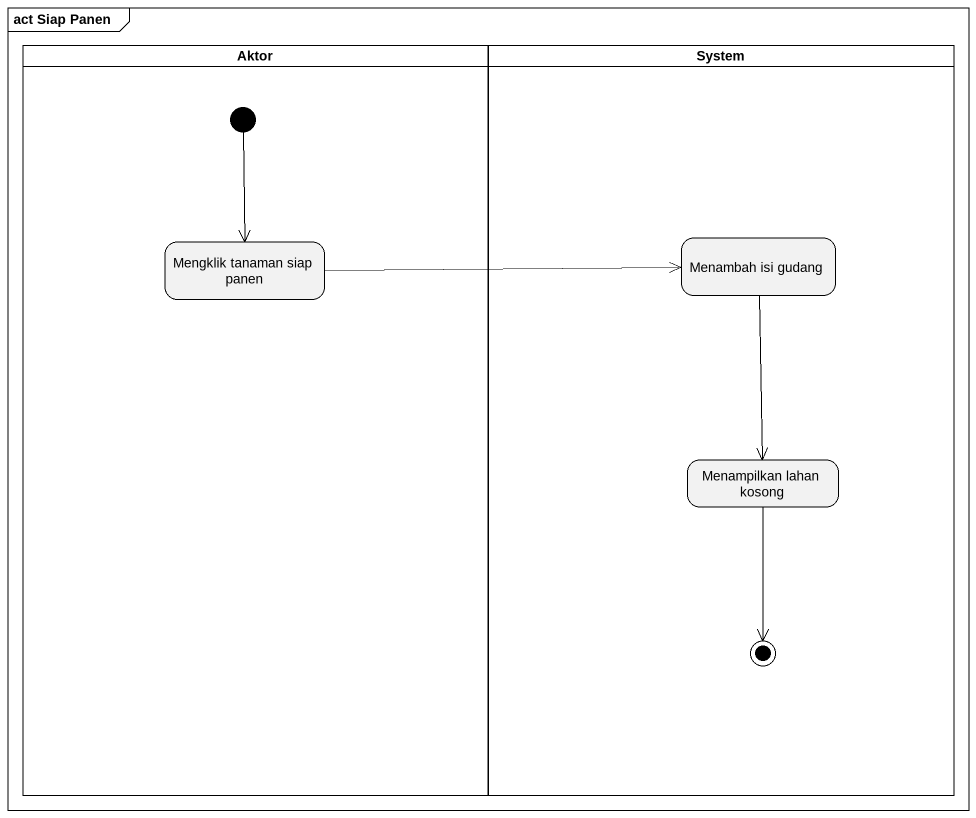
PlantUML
@startuml
mainframe act Siap Panen
hide empty description
state Aktor <<partition>> {
  state "Mengklik tanaman siap panen" as Mengklik_tanaman_siap_panen
  [*] --> Mengklik_tanaman_siap_panen
}
state System <<partition>> {
  state "Menambah isi gudang" as Menambah_isi_gudang
  state "Menampilkan lahan kosong" as Menampilkan_lahan_kosong
  Menampilkan_lahan_kosong --> [*]
}
Mengklik_tanaman_siap_panen -right-> Menambah_isi_gudang
Menambah_isi_gudang --> Menampilkan_lahan_kosong
@enduml
